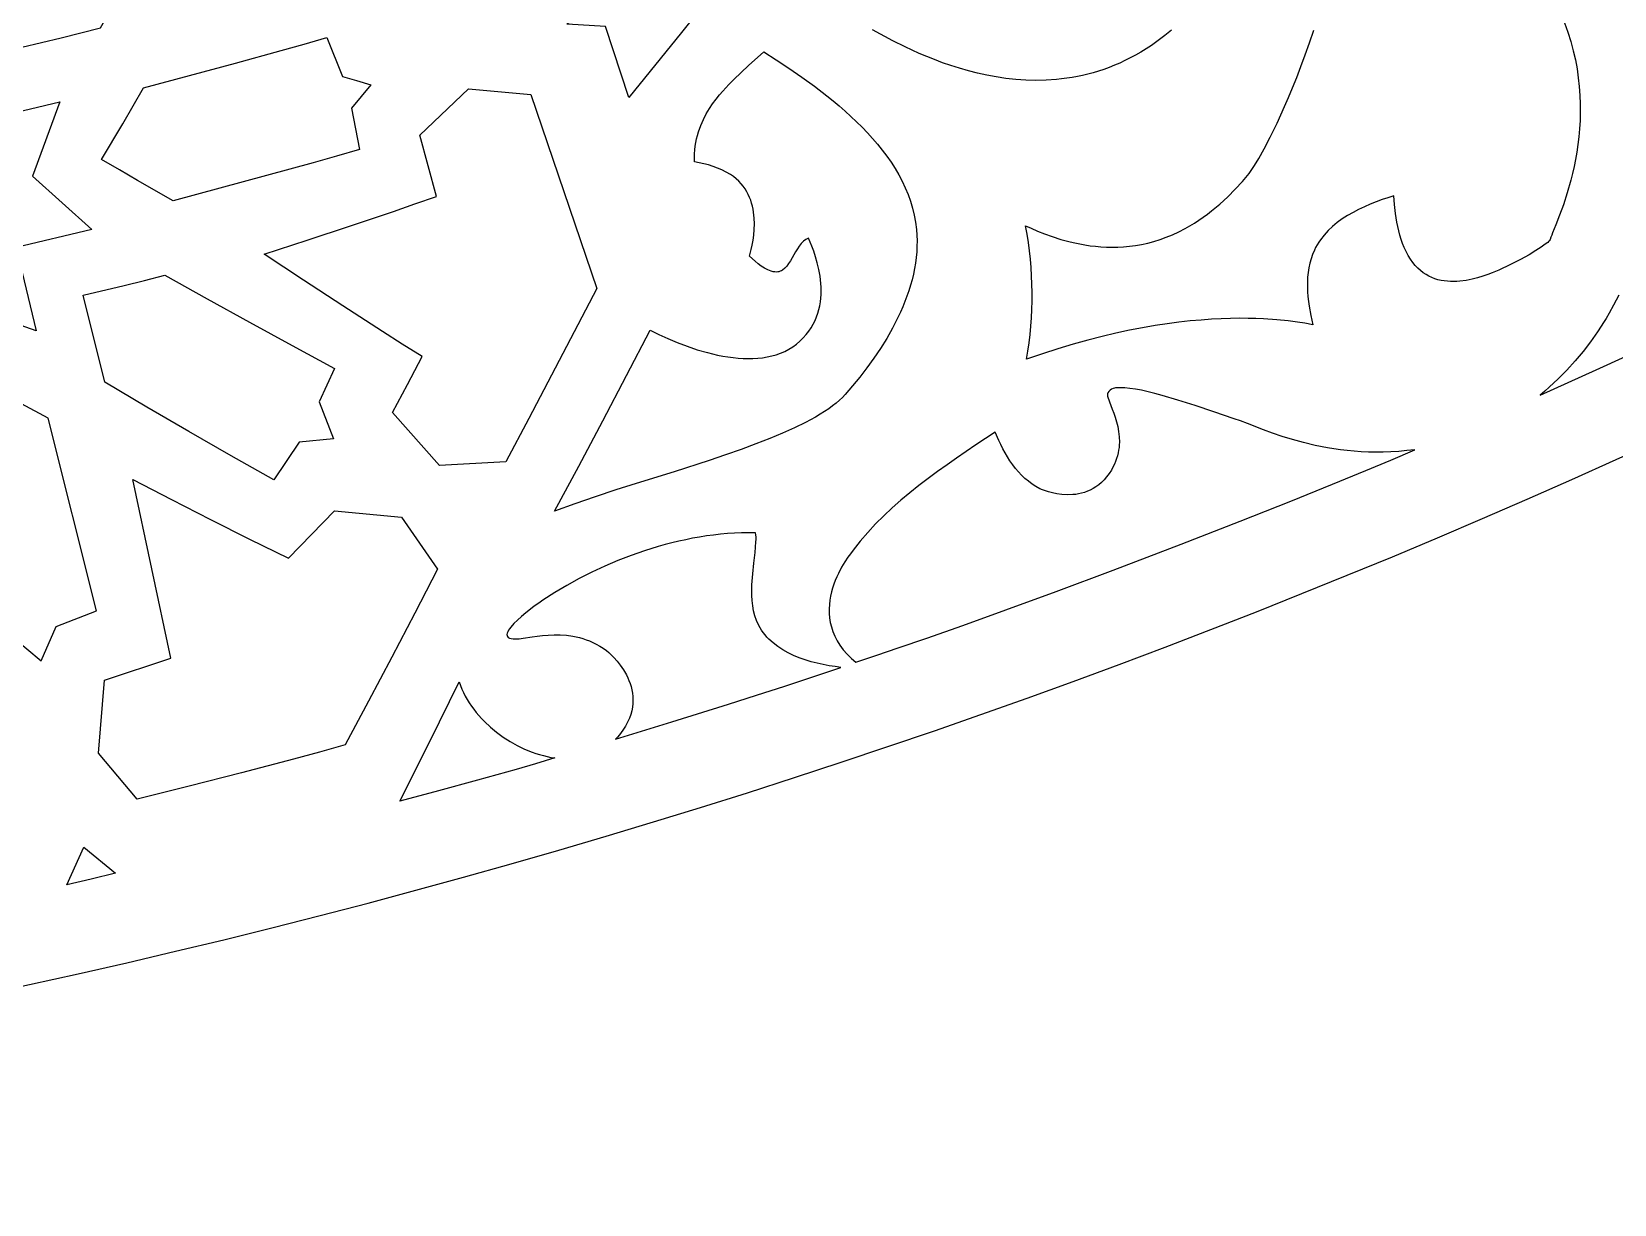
# Model space of a CAD drawing. Extents: x -540 to 540, y -540 to 540.
# Drawn here: x 98.4 to 189.2, y -462.1 to -394.8 of the extents above; entities that cross this region are included whole.
import ezdxf

# ---------------------------------------------------------------- set-up
doc = ezdxf.new("R2010")
doc.units = 0
doc.layers.add('LAYER_1', color=18, linetype='CONTINUOUS')
doc.layers.add('LAYER_2', color=174, linetype='CONTINUOUS')

msp = doc.modelspace()

# ---------------------------------------------------------------- linework, layer by layer
at = {"layer": 'LAYER_1'}
msp.add_lwpolyline([(0, 540, 0.4142135623730951), (-540, 5.68e-14, 0.4142135623730951), (0, -540, 0.4142135623730951), (540, 5.68e-14, 0.4142135623730951)], format="xyb", close=True, dxfattribs=at)
for points in [[(101.8333969116211, -381.2779541015625), (100.5618560189031, -383.6573955929146), (99.2714379833065, -386.0267538997698), (97.96164350061231, -388.3854436917986), (96.63197326660156, -390.7328796386719), (97.86255645751953, -395.708740234375), (100.1212260992164, -395.1686161061414), (101.2481472229636, -394.8890050942202), (102.3708343505859, -394.5932006835938), (103.7142460666841, -392.2311637455317), (105.0474214235827, -389.8633044263245), (106.3702088988902, -387.4896275497168), (107.6824569702148, -385.1101379394531), (106.0315704345703, -383.9084167480469), (105.6273651123047, -381.6571350097656), (103.996467590332, -382.4573974609375)], [(129.1417694091797, -394.3816375732422), (129.1285858154297, -394.3790893554688), (130.7928314208984, -392.9248962402344), (129.4269714355469, -388.8514404296875), (134.0504985193818, -389.9920009738047), (138.6798248291016, -391.1087951660156), (138.6767654418945, -391.1169128417969), (138.6842956542969, -391.1213989257812), (135.6882595696681, -394.8707572657554), (132.6734161376953, -398.6050109863281), (131.3255767822266, -394.5253601074219), (129.1327514648438, -394.3918151855469)], [(87.27436828613281, -405.6812896728516), (84.00595092773438, -402.4995422363281), (88.2865982055664, -401.6131896972656), (87.2333755493164, -396.8221130371094), (88.29850268161387, -397.2463132371121), (89.36741714093824, -397.661348447469), (91.51372528076172, -398.4720611572266), (94.63880157470703, -395.09033203125), (95.78142547607422, -399.8604736328125), (100.0320205688477, -398.83984375), (98.47229766845703, -403.10009765625), (100.170030507618, -404.6427771557273), (101.8704605102539, -406.1698913574219), (97.54175567626953, -407.2092895507812), (98.68437957763672, -411.9794311523438), (94.25575637817383, -410.4114379882812), (92.61959561363398, -412.1095039012341), (91.79456957947285, -412.9510603383791), (90.96240997314453, -413.7853088378906), (89.90918731689453, -408.9942321777344), (85.54986572265625, -409.8968811035156), (86.416733617119, -407.7955156049819)], [(102.4377212524414, -402.14794921875), (103.6513743181912, -400.1005843576798), (104.8449172973633, -398.0496826171875), (107.4772146095158, -397.3374585132898), (110.1105501644, -396.6287782725951), (112.7401414750968, -395.9069326504857), (114.0520385117129, -395.5358511824573), (115.3612060546875, -395.1552124023438), (116.2413787841797, -397.3868408203125), (117.0557533048781, -397.6284172637792), (117.873233795166, -397.8796081542969), (116.7753143310547, -399.212158203125), (117.2348785400391, -401.5732116699219), (115.9044410761832, -401.9600129949795), (114.5712320604865, -402.3371093207048), (111.898927937207, -403.0706724503015), (109.2228232974724, -403.7908720109974), (106.5477752685547, -404.5146789550781), (104.4873862139036, -403.3477489865694), (103.460420721849, -402.7541757746451)], [(139.5955200195312, -407.6997375488281), (139.6951263573512, -407.3058880781529), (139.7476942399851, -407.0596124988045), (139.7963257835934, -406.786343173794), (139.8366863770448, -406.4905102158803), (139.8644414092082, -406.1765437378223), (139.8752562689522, -405.8488738523788), (139.8647963451459, -405.5119306723086), (139.8287270266578, -405.1701443103706), (139.7997342784296, -404.9988193464384), (139.7627137023568, -404.8279448793237), (139.717123472048, -404.6580746731215), (139.6624217611118, -404.4897624919267), (139.5980667431567, -404.3235620998341), (139.5235165917914, -404.1600272609385), (139.4382294806245, -403.9997117393348), (139.3416635832645, -403.8431692991178), (139.2332770733202, -403.6909537043825), (139.1125281243999, -403.5436187192236), (138.9788749101125, -403.401718107736), (138.8317756040665, -403.2658056340147), (138.6706883798703, -403.1364350621544), (138.4950714111328, -403.01416015625), (138.2599447917895, -402.8742592881268), (138.0151075990321, -402.7511121707105), (137.7621571133364, -402.6432482599408), (137.5026906151776, -402.5491970117571), (137.2383053850314, -402.4674878820988), (136.970598703373, -402.3966503269056), (136.4316101074219, -402.2817077636719), (136.4308340023561, -402.0475145006078), (136.4396613978311, -401.8193127773364), (136.4575950745294, -401.5970632309208), (136.4841378131333, -401.3807264984232), (136.5187923943252, -401.1702632169067), (136.5610615987875, -400.9656340234339), (136.6104482072026, -400.7667995550677), (136.6664550002529, -400.5737204488707), (136.7963402629887, -400.2046708712355), (136.946739632454, -399.8581703870302), (137.1136753541078, -399.5339040927569), (137.2931696734096, -399.2315570849175), (137.4812448358182, -398.9508144600142), (137.673923086793, -398.6913613145487), (137.867226671793, -398.452882745023), (138.0571778362774, -398.2350638479392), (138.4111118855361, -397.8601454571053), (138.7039031982422, -397.5640869140625), (139.1167949579439, -397.1552433000716), (139.5408372964789, -396.7577379919567), (140.4083709716797, -395.9836730957031), (141.1267473722792, -396.4421427135559), (141.8556179006634, -396.9232842505209), (142.5878552736912, -397.4273291643105), (143.3163322082208, -397.9545089126372), (144.0339214211111, -398.5050549532133), (144.3864058559597, -398.78916266363), (144.7334956292204, -399.0791987437511), (145.0742998305006, -399.3751921257908), (145.4079275494074, -399.6771717419631), (145.7334878755483, -399.9851665244821), (146.0500898985307, -400.2992054055617), (146.3568427079617, -400.619317317416), (146.6528553934488, -400.9455311922591), (146.9372370445992, -401.277875962305), (147.2090967510202, -401.6163805597678), (147.4675436023193, -401.9610739168614), (147.7116866881037, -402.3119849658001), (147.9406350979807, -402.6691426387978), (148.1534979215576, -403.0325758680685), (148.3493842484419, -403.4023135858263), (148.5274031682407, -403.7783847242854), (148.6866637705614, -404.1608182156596), (148.8262751450114, -404.5496429921629), (148.9453463811979, -404.9448879860097), (149.0429865687283, -405.3465821294137), (149.1183047972099, -405.7547543545891), (149.17041015625, -406.16943359375), (149.1941027856822, -406.4903052273735), (149.2037586702326, -406.8113049122209), (149.1998036204462, -407.1322578951559), (149.1826634468683, -407.4529894230425), (149.152763960044, -407.773324742744), (149.1105309705184, -408.0930891011242), (149.0563902888367, -408.412107745047), (148.990767725544, -408.7302059213758), (148.9140890911856, -409.0472088769745), (148.8267801963065, -409.3629418587067), (148.7292668514519, -409.6772301134361), (148.6219748671669, -409.9898988880263), (148.5053300539968, -410.3007734293412), (148.3797582224866, -410.6096789842444), (148.2456851831815, -410.9164407995995), (148.1035367466266, -411.2208841222703), (147.9537387233671, -411.5228341991203), (147.7967169239482, -411.8221162770135), (147.4627052388126, -412.4119774233837), (147.104908175581, -412.9890695362903), (146.7267322186146, -413.5519945906428), (146.3315838522746, -414.0993545613509), (145.9228695609222, -414.6297514233239), (145.5039958289186, -415.1417871514715), (145.078369140625, -415.6340637207031), (144.9216701642728, -415.8004852197129), (144.7488194139302, -415.9651885438307), (144.5600284785832, -416.128300782668), (144.355508947218, -416.2899490258364), (144.1354724088205, -416.4502603629476), (143.900130452377, -416.6093618836131), (143.6496946668736, -416.7673806774444), (143.3843766412963, -416.9244438340531), (142.8099402258644, -417.2362115940495), (142.1785139179703, -417.5456818804946), (141.4917904295027, -417.8538714102812), (140.7514624723504, -418.161796900302), (139.9592227584023, -418.4704750674495), (139.1167639995471, -418.7809226286165), (138.2257789076736, -419.0941563006955), (137.2879601946707, -419.4111928005794), (135.2785927528317, -420.0607411513321), (133.1022033691406, -420.7377014160156), (131.920970608457, -421.1093664565883), (130.7448763536796, -421.497408010419), (129.5747428173261, -421.9029580224191), (128.4113922119141, -422.3271484375), (129.7987486262255, -419.7399216790254), (131.1750319217908, -417.1467530220762), (132.539185303824, -414.5471939380732), (133.8901519775391, -411.9407958984375), (134.38470804197, -412.185480449979), (134.9067869595114, -412.4244810391672), (135.4517103815132, -412.6531492979977), (136.0147999593255, -412.8668368584659), (136.5913773442983, -413.0608953525675), (137.1767641877816, -413.2306764122978), (137.4712991725116, -413.3050102892724), (137.7662821411254, -413.3715316696525), (138.0611283000419, -413.4296595074377), (138.3552528556798, -413.4788127566272), (138.6480710144578, -413.5184103712205), (138.9389979827947, -413.5478713052172), (139.2274489671092, -413.5666145126166), (139.5128391738202, -413.5740589474182), (139.7945838093462, -413.5696235636214), (140.0720980801062, -413.5527273152256), (140.3447971925188, -413.5227891562303), (140.6120963530028, -413.479228040635), (140.8734107679769, -413.4214629224391), (141.12815564386, -413.348912755642), (141.3757461870707, -413.260996494243), (141.6155976040278, -413.1571330922419), (141.8471251011501, -413.0367415036379), (142.0697438848563, -412.8992406824304), (142.2828691615651, -412.7440495826191), (142.4859161376953, -412.5705871582031), (142.6738035672458, -412.3852962987623), (142.843204584744, -412.1945653643944), (142.9948557471643, -411.99894224219), (143.1294936114812, -411.7989748192393), (143.2478547346691, -411.595210982633), (143.3506756737025, -411.3881986194615), (143.4386929855559, -411.1784856168152), (143.5126432272036, -410.9666198617846), (143.5732629556201, -410.7531492414602), (143.62128872778, -410.5386216429322), (143.6574571006576, -410.3235849532913), (143.6825046312273, -410.108587059628), (143.6971678764637, -409.8941758490326), (143.7021833933412, -409.6808992085957), (143.6982877388342, -409.4693050254076), (143.6862174699172, -409.2599411865588), (143.6404993167509, -408.850096090241), (143.5709213896379, -408.4557470163659), (143.4833761443738, -408.0812770616573), (143.3837560367542, -407.7310693228387), (143.2779535225747, -407.4095068966338), (143.1718610576309, -407.1209728797662), (142.9823760986328, -406.6605224609375), (142.9046270570288, -406.6960147098328), (142.8305630893842, -406.7389993244676), (142.6924625620881, -406.8451001240131), (142.5660188889738, -406.9741338056893), (142.4491764422707, -407.1214093156115), (142.3398795942082, -407.2822355998949), (142.2360727170156, -407.4519216046548), (142.0367063641577, -407.7991085600655), (141.9370356329512, -407.9672274029468), (141.8346323615321, -408.1254417507658), (141.7274409221298, -408.2690605496379), (141.6134056869737, -408.3933927456782), (141.4904710282931, -408.4937472850021), (141.4250240314528, -408.5334669790564), (141.3565813183175, -408.5654331137249), (141.2848859354157, -408.5890593072718), (141.2096809292761, -408.6037591779618), (141.1307093464275, -408.6089463440591), (141.0477142333984, -408.6040344238281), (140.9427302182951, -408.5869546499325), (140.8400541902518, -408.5615048197212), (140.6412731780635, -408.4881620351028), (140.4506653622706, -408.3893401594761), (140.2675249083101, -408.2703732823442), (140.0911459816189, -408.1365954932103), (139.920822747634, -407.9933408815776)], [(120.8238220214844, -413.4591064453125), (119.6777902377149, -412.7435385592858), (118.5368092242481, -412.0199402152766), (116.2670262328333, -410.5534887648904), (114.0085264964618, -409.0694253173128), (111.7553634643555, -407.5774230957031), (114.2339378289099, -406.7767607650727), (116.7084011665592, -405.9632433343739), (119.1763030047911, -405.1303463629531), (120.4070275889656, -404.7045916617676), (121.6351928710938, -404.2715454101562), (120.6910400390625, -400.7483520507812), (123.4708251953125, -398.1054077148438), (127.053337097168, -398.4334411621094), (130.8355102539062, -409.5447387695312), (129.5448270301572, -412.0405578287834), (128.2434794610501, -414.5308614779229), (126.9316344557295, -417.0156526009915), (125.6094589233398, -419.4949340820312), (121.805305480957, -419.7074890136719), (119.1279907226562, -416.6612243652344), (119.9837783546278, -415.0642999470159), (120.4068041141535, -414.263264687511)], [(112.3175506591797, -420.5317993164062), (109.8743486041498, -419.1571408110628), (107.4420678631987, -417.7630647214083), (105.0212628036853, -416.3491734951707), (102.6124877929688, -414.9150695800781), (101.3819122314453, -409.9392395019531), (103.7218091792828, -409.3796741687016), (104.8892594269288, -409.0900101538974), (106.0523147583008, -408.7835388183594), (108.4811126907016, -410.1395903542226), (110.9156633901943, -411.4853372671517), (113.3558223359961, -412.8208908272667), (115.8014450073242, -414.1463623046875), (114.9072418212891, -416.0443725585938), (115.7353820800781, -418.1796569824219), (113.7606048583984, -418.3658142089844)], [(98.9619026184082, -430.9029998779297), (99.82891082763672, -428.9377746582031), (102.1330337524414, -428.032958984375), (99.37889099121094, -416.9801635742188), (95.26327514648438, -414.7983703613281), (93.90238172074197, -416.7044015381326), (93.21552431539675, -417.6522133516496), (92.52061462402344, -418.5939331054688), (94.86488342285156, -429.7405395507812), (96.0982329918029, -429.6487484247703), (97.33002471923828, -429.537841796875)], [(177.7619323730469, -418.7976684570312), (177.2939712314428, -418.8528131168794), (176.8350491375115, -418.8940783333766), (176.3851913472007, -418.9221380972439), (175.9444231164582, -418.9376663992025), (175.5127697012317, -418.9413372299734), (175.0902563574691, -418.9338245802775), (174.676908341118, -418.9158024408359), (174.2727509081261, -418.8879448023697), (173.8778093144413, -418.8509256555999), (173.4921088160114, -418.8054189912475), (173.115674668784, -418.7520988000335), (172.748532128707, -418.6916390726792), (172.0422228937949, -418.551996972433), (171.3733831588573, -418.3918846162774), (170.7422149714761, -418.2166939299805), (170.1489203792335, -418.0318168393106), (169.5937014297114, -417.8426452700361), (169.0767601704919, -417.6545711479253), (168.158518913289, -417.3032829482677), (167.7576230104697, -417.1508527222576), (167.3958129882812, -417.0210876464844), (166.2314861792302, -416.6253612105033), (165.1539010840623, -416.2657781832522), (164.1643734559389, -415.949288174079), (163.2642190480215, -415.6828407923318), (162.8480679745031, -415.5705548396641), (162.4547536134716, -415.4733856473584), (162.0844404340724, -415.3922019165833), (161.7372929054505, -415.3278723485071), (161.4134754967512, -415.2812656442985), (161.1131526771197, -415.2532505051258), (160.8364889157011, -415.2446956321577), (160.5836486816406, -415.2564697265625), (160.5260981592296, -415.2677361636883), (160.4500106507991, -415.2931393464615), (160.3648129724546, -415.3325817551043), (160.2799319403011, -415.385965869839), (160.2047943704439, -415.4531941708877), (160.1488270789884, -415.5341691384727), (160.1309781676942, -415.5797811472858), (160.1214568820398, -415.6287932528163), (160.1214415740384, -415.681193265092), (160.1321105957031, -415.7369689941406), (160.2456927063838, -416.060836918118), (160.4036576865307, -416.4654987501013), (160.488475330925, -416.6946277771599), (160.5714185866108, -416.9397557558976), (160.6481640848966, -417.1994828445402), (160.7143884570907, -417.4724092013136), (160.7657683345015, -417.7571349844437), (160.7979803484372, -418.0522603521563), (160.8067011302063, -418.3563854626772), (160.8009012563122, -418.5113854709364), (160.7876073111171, -418.6681104742323), (160.7662788735344, -418.8263854923434), (160.7363755224779, -418.9860355450476), (160.6973568368609, -419.1468856521234), (160.648682395597, -419.3087608333489), (160.5898117775998, -419.4714861085023), (160.5202045617828, -419.6348864973618), (160.4393203270596, -419.7987870197059), (160.3466186523438, -419.9630126953125), (160.213320338443, -420.1689930254611), (160.0735995350621, -420.355462056616), (159.9281303310293, -420.5232579621025), (159.7775868151726, -420.6732189152461), (159.6226430763204, -420.8061830893716), (159.4639732033008, -420.9229886578046), (159.3022512849418, -421.02447379387), (159.1381514100718, -421.1114766708931), (158.9723476675188, -421.1848354621992), (158.805514146111, -421.2453883411135), (158.6383249346766, -421.2939734809613), (158.4714541220438, -421.3314290550676), (158.3055757970407, -421.3585932367578), (158.1413640484954, -421.376304199357), (157.8206366360912, -421.3867191605835), (157.5146645954564, -421.369379325349), (157.2288406372165, -421.3309900802551), (156.9685574719967, -421.2782568119036), (156.7392078104224, -421.2178849068962), (156.3948798407113, -421.1010467333211), (156.2389984130859, -421.0341186523438), (156.013546031743, -420.9086889105313), (155.7973144427529, -420.7676536460704), (155.590212793501, -420.6121371440001), (155.3921502313724, -420.44326368936), (155.2030359037525, -420.262157567189), (155.0227789580264, -420.0699430625266), (154.8512885415795, -419.8677444604119), (154.6884738017971, -419.656686045884), (154.5342438860643, -419.4378921039824), (154.3885079417665, -419.2124869197463), (154.2511751162888, -418.9815947782147), (154.1221545570166, -418.7463399644271), (154.0013554113352, -418.5078467634225), (153.8886868266296, -418.2672394602404), (153.6873779296875, -417.7841796875), (152.581414910377, -418.5244718388028), (151.4740258904432, -419.2762349946215), (150.9239082320398, -419.659407995754), (150.3783679956372, -420.0490365038513), (149.8390498219542, -420.4463164375252), (149.3075983517098, -420.8524437153876), (148.7856582256227, -421.2686142560503), (148.2748740844119, -421.6960239781253), (147.7768905687962, -422.1358688002246), (147.2933523194945, -422.5893446409598), (146.8259039772256, -423.0576474189431), (146.3761901827084, -423.5419730527863), (145.9458555766618, -424.0435174611013), (145.5365447998047, -424.5634765625), (145.3784932010263, -424.768408806807), (145.2345857838406, -424.9693883171539), (145.0639625254816, -425.2284192036822), (144.8790273539676, -425.5397833044312), (144.6921841973167, -425.89776245744), (144.6019233520707, -426.0924457529292), (144.5158369835474, -426.2966385007481), (144.435475582749, -426.5096259306516), (144.3623896406779, -426.7306932723947), (144.2981296483362, -426.9591257557321), (144.2442460967263, -427.194208610419), (144.2022894768505, -427.4352270662102), (144.1738102797111, -427.6814663528605), (144.1603589963103, -427.932211700125), (144.1634861176504, -428.1867483377584), (144.1847421347337, -428.4443614955157), (144.2256775385625, -428.7043364031519), (144.2878428201391, -428.9659582904218), (144.3727884704658, -429.2285123870804), (144.4820649805447, -429.4912839228826), (144.6172228413784, -429.7535581275832), (144.7798125439689, -430.0146202309373), (144.9713845793186, -430.2737554626996), (145.1934894384298, -430.5302490526251), (145.4476776123047, -430.7833862304688), (145.68603515625, -430.9916076660156), (146.8959718936359, -430.58858336109), (148.1269707909506, -430.1716767549999), (149.772564461016, -429.6036857778459), (151.8306837190843, -428.8789943781438), (154.2992593804077, -427.9919865044093), (157.1762222602382, -426.9370461051582), (160.4595031738281, -425.7085571289062), (164.3486151486956, -424.2238366294547), (167.7390774252682, -422.9025362683544), (170.6335993776985, -421.7516401786394), (173.0348903801387, -420.7781324933435), (174.9456598067413, -419.9889973455007), (176.3686170316586, -419.3912188681451)], [(106.4086532592773, -430.7549133300781), (104.2305145263672, -420.5009155273438), (106.4483371821425, -421.6586019378809), (108.6754323570729, -422.7985199534488), (110.9114052102784, -423.9209376358469), (113.1558609008789, -425.026123046875), (115.7915725708008, -422.297607421875), (119.6333541870117, -422.6635131835938), (121.6957244873047, -425.6420593261719), (120.3906471394329, -428.1726067797296), (119.074584130028, -430.6974880703136), (117.7477202207702, -433.2167115684166), (116.4102401733398, -435.7302856445312), (114.9237635291988, -436.1433430819981), (113.4346422257205, -436.5467959314121), (110.449927038026, -437.3298964961686), (107.4590174048049, -438.0896045989736), (104.4648361206055, -438.8359375), (102.2515487670898, -436.2046203613281), (102.6005249023438, -432.0209045410156)], [(144.8350372314453, -431.2829895019531), (144.5020073164401, -431.2419328072251), (144.1622043809527, -431.1893842199427), (143.8181830562598, -431.12467592245), (143.4724979736382, -431.0471400970915), (143.1277037643643, -430.9561089262115), (142.7863550597149, -430.8509145921541), (142.4510064909667, -430.7308892772638), (142.1242126893964, -430.5953651638849), (141.8085282862805, -430.4436744343616), (141.506507912896, -430.2751492710382), (141.2207062005192, -430.0891218562591), (140.9536777804271, -429.8849243723686), (140.7079772838962, -429.661889001711), (140.5939233292401, -429.543098415827), (140.4861593422031, -429.4193479266305), (140.3850046516948, -429.2905540569142), (140.2907785866247, -429.1566333294714), (140.2038004759024, -429.017502267095), (140.1243896484375, -428.8730773925781), (140.0014029635232, -428.6027072010048), (139.9043917303695, -428.3248515292098), (139.8310204175052, -428.04028906333), (139.7789534934596, -427.7497984895023), (139.7458554267617, -427.4541584938638), (139.7293906859405, -427.1541477625515), (139.7272237395252, -426.8505449817022), (139.7370190560447, -426.5441288374531), (139.7831543520045, -425.925971203303), (139.8491123220527, -425.3059043491969), (139.9162087144216, -424.6901577642306), (139.9657592773438, -424.0849609375), (139.9706402411584, -423.952971645031), (139.9686099557728, -423.820612101994), (139.9574448279989, -423.6890030265147), (139.9349212646484, -423.5592651367188), (139.5350709414594, -423.5589086943216), (139.1347506258165, -423.5679108832697), (138.7341296054075, -423.5861174704027), (138.3333771679202, -423.6133742225604), (137.9326626010422, -423.6495269065825), (137.5321551924613, -423.6944212893088), (137.1320242298653, -423.747903137579), (136.7324390009419, -423.8098182182328), (136.3335687933788, -423.88001229811), (135.9355828948638, -423.9583311440504), (135.5386505930846, -424.0446205228936), (135.1429411757289, -424.1387262014795), (134.7486239304846, -424.2404939466476), (134.3558681450392, -424.3497695252379), (133.5757181042966, -424.5902272500437), (132.8038453550029, -424.8588655106147), (132.0416041986602, -425.1544504416689), (131.2903489367703, -425.4757481779241), (130.551433870835, -425.8215248540984), (129.8262133023565, -426.1905466049095), (129.1160415328364, -426.5815795650756), (128.4222728637768, -426.9933898693143), (127.7462615966797, -427.4247436523438), (127.5871706504164, -427.5359119665653), (127.2293873665517, -427.7976824861749), (126.7671923975601, -428.1586128019757), (126.52640323504, -428.3601871305736), (126.2948663959161, -428.5672605047706), (126.0843669617476, -428.7734026234168), (125.906690014094, -428.9721831853627), (125.8338428106975, -429.0668034134638), (125.7736206345145, -429.1571718894587), (125.7274966207399, -429.2424848257037), (125.6969439045685, -429.3219384345551), (125.6834356211953, -429.3947289283693), (125.6884449058151, -429.4600525195024), (125.713444893623, -429.5171054203108), (125.7599087198139, -429.5650838431509), (125.8293095195825, -429.6031840003789), (125.923120428124, -429.630602104351), (126.042814580633, -429.6465343674237), (126.1898651123047, -429.6501770019531), (126.3840073325364, -429.6384208415078), (126.6051202718225, -429.6123928387665), (127.1200514509124, -429.5358562196501), (127.4097662623936, -429.4945150599017), (127.7182449362837, -429.4572369711112), (128.0434357584216, -429.428605681592), (128.3832870146458, -429.4132049196576), (128.735746990795, -429.4156184136212), (129.0987639727079, -429.4404298917965), (129.4702862462231, -429.4922230824967), (129.6585957066562, -429.5296702351417), (129.8482620971794, -429.5755817140355), (130.0390289535225, -429.6305304852173), (130.2306398114152, -429.6950895147261), (130.4228382065876, -429.7698317686013), (130.6153676747695, -429.8553302128821), (130.8079717516905, -429.9521578136075), (131.0003939730807, -430.0608875368168), (131.1923778746697, -430.1820923485491), (131.3836669921875, -430.3163452148438), (131.5288794028222, -430.4389362439969), (131.6608898384779, -430.5628342532826), (131.8197479585152, -430.7254675984601), (131.9958874110509, -430.9245865340936), (132.1797418442023, -431.1579413147477), (132.3617449060862, -431.4232821949864), (132.5323302448197, -431.7183594293743), (132.6103517830416, -431.8763461339256), (132.6819315085197, -432.0409232724757), (132.7458736272688, -432.2118096268451), (132.8009823453033, -432.3887239788546), (132.8460618686381, -432.5713851103246), (132.8799164032875, -432.7595118030757), (132.9013501552664, -432.9528228389283), (132.9091673305893, -433.151036999703), (132.9021721352709, -433.3538730672204), (132.8791687753257, -433.5610498233011), (132.8389614567684, -433.7722860497655), (132.7803543856137, -433.9873005284342), (132.7021517678761, -434.2058120411276), (132.6031578095703, -434.4275393696665), (132.4821767167109, -434.6522012958712), (132.3380126953125, -434.8795166015625), (132.2384020677578, -435.019510807443), (132.1327804179144, -435.1552827170346), (132.0205830122389, -435.2855186758237), (131.9012451171875, -435.4089050292969), (135.1448204212342, -434.4090448503198), (138.3846309106404, -433.3966977801088), (140.0017243331278, -432.881814046413), (141.6161965318846, -432.3589754526558), (143.2274875002205, -431.8265709530862)], [(119.5393142700195, -438.9596557617188), (121.251689248435, -435.5421713633779), (122.9452514648438, -432.1153259277344), (123.0186249149562, -432.3219708564346), (123.1016624978564, -432.5260515534696), (123.1940286057497, -432.7273710657727), (123.2953876308417, -432.9257324402772), (123.4054039653379, -433.1209387239163), (123.5237420014436, -433.3127929636233), (123.6500661313644, -433.5010982063316), (123.7840407473058, -433.6856574989744), (123.9253302414733, -433.8662738884849), (124.0735990060722, -434.0427504217965), (124.2285114333082, -434.2148901458426), (124.3897319153866, -434.3824961075562), (124.7297546128929, -434.7033189317195), (125.0909822362348, -435.003643269753), (125.4707299230561, -435.2818934971227), (125.8663128110008, -435.5364939892951), (126.2750460377126, -435.7658691217364), (126.6942447408354, -435.9684432699129), (127.1212240580129, -436.1426408092909), (127.3367924273859, -436.2186059680137), (127.5532991268891, -436.2868861153367), (127.7704085487278, -436.3472842981932), (127.9877850851076, -436.3996035635166), (128.2050931282341, -436.44364695824), (128.4219970703125, -436.4792175292969), (127.3183354457404, -436.8120562908514), (126.2114791167021, -437.1340590101669), (123.9907581967509, -437.7542089879861), (121.7649860135073, -438.3569727945662)], [(100.446159362793, -443.7580871582031), (101.414176940918, -441.5940551757812), (101.4170837402344, -441.5933532714844), (101.4199905395508, -441.5926513671875), (103.2288513183594, -443.0898742675781), (101.8375053405762, -443.4239807128906)]]:
    msp.add_lwpolyline(points, close=True, dxfattribs=at)
for points in [[(163.7965839125776, -394.7377754340699), (163.4229511776318, -395.0419290148205), (163.0385779705674, -395.3327581436544), (162.6432800292969, -395.6097412109375), (162.3418864200398, -395.8065016047605), (162.0397527458864, -395.9916165095373), (161.7369939869326, -396.1653256695472), (161.4337251232743, -396.3278688290697), (161.1300611350077, -396.479485732384), (160.8261170022287, -396.6204161237694), (160.5220077050334, -396.7508997475052), (160.2178482235177, -396.8711763478709), (159.9137535377776, -396.9814856691457), (159.6098386279092, -397.082067455609), (159.3062184740085, -397.17316145154), (159.0030080561715, -397.2550074012181), (158.7003223544941, -397.3278450489225), (158.3982763490724, -397.3919141389329), (158.0969850200025, -397.4474544155282), (157.7965633473802, -397.4947056229879), (157.4971263113017, -397.5339075055913), (157.1987888918629, -397.5652998076178), (156.6058728232885, -397.6056146470572), (156.018734982425, -397.6175680955406), (155.4382952100407, -397.6030781073027), (154.8654733469036, -397.5640626365781), (154.3011892337816, -397.5024396376012), (153.7463627114429, -397.4201270646069), (153.2019136206555, -397.3190428718296), (152.6687618021875, -397.2011050135039), (152.147827096807, -397.0682314438645), (151.6400293452821, -396.922340117146), (151.1462883883807, -396.7653489875829), (150.667524066871, -396.5991760094099), (150.204656221521, -396.4257391368615), (149.7586046930988, -396.2469563241722), (149.3302893223726, -396.0647455255769), (148.5305464170798, -395.6977117876061), (147.8127862317873, -395.3399815568257), (146.6526489257812, -394.7138061523438)], [(186.3370827627035, -394.3117166725534), (186.5301045761921, -394.8491819210411), (186.6972528874653, -395.3828057421523), (186.8396820974372, -395.9120482579121), (186.9585466070219, -396.4363695903459), (187.0550008171335, -396.9552298614789), (187.1301991286862, -397.4680891933365), (187.1852959425939, -397.9744077079438), (187.2214456597709, -398.473645527326), (187.2398026811311, -398.9652627735087), (187.2415214075887, -399.4487195685169), (187.2277562400579, -399.9234760343759), (187.1996615794525, -400.3889922931111), (187.1583918266869, -400.8447284667477), (187.105101382675, -401.2901446773109), (187.0409446483309, -401.724701046826), (186.9670760245689, -402.1478576973184), (186.8846499123028, -402.5590747508131), (186.7948207124468, -402.9578123293356), (186.6987428259151, -403.3435305549111), (186.4924585964808, -404.0737494353223), (186.2750324313124, -404.7454123682486), (186.0556995377229, -405.3542003298924), (185.8436951230249, -405.8957942964556), (185.6482543945312, -406.3658752441406), (185.6023611484636, -406.4897380124056), (185.5595700728297, -406.6156851978833), (185.5085584444235, -406.7365928239701), (185.4764315719289, -406.7929305595533), (185.4380035400391, -406.8453369140625), (185.373149399999, -406.9054141309653), (185.2298782987025, -407.0186239048991), (185.0056153151176, -407.1792489771086), (184.6977855282128, -407.3815720888388), (184.3038140169562, -407.6198759813342), (183.821125860316, -407.8884433958396), (183.2471461372604, -408.1815570735997), (182.5792999267578, -408.4934997558594), (182.1880673825661, -408.6599745105601), (181.9391021760929, -408.7556087474399), (181.6605478804206, -408.8521350073548), (181.3568871458381, -408.9440238778167), (181.0326026226348, -409.0257459463372), (180.6921769610998, -409.0917718004281), (180.3400928115224, -409.136572027601), (180.1610796319331, -409.1492845896906), (179.9808328241917, -409.1546172153677), (179.7999127195842, -409.1518787280711), (179.6188796493969, -409.1403779512398), (179.4382939449159, -409.1194237083129), (179.2587159374273, -409.0883248227292), (179.0807059582173, -409.0463901179278), (178.904824338572, -408.9929284173475), (178.7316314097776, -408.9272485444273), (178.5616875031202, -408.8486593226063), (178.3955529498861, -408.7564695753234), (178.2337880813612, -408.6499881260175), (178.0769532288318, -408.5285237981276), (177.9256087235841, -408.3913854150927), (177.7803148969041, -408.2378818003518), (177.6416320800781, -408.0673217773438), (177.4987863959798, -407.8641317123916), (177.3694831810198, -407.6526580639406), (177.2529387123247, -407.43364417962), (177.1483692670215, -407.2078334070591), (177.0549911222367, -406.975969093887), (176.9720205550972, -406.7387945877331), (176.8986738427296, -406.4970532362266), (176.8341672622606, -406.2514883869967), (176.7285396055258, -405.7518615858837), (176.6488678019066, -405.2458609654282), (176.5888820684168, -404.739433306664), (176.5423126220703, -404.238525390625), (176.2095247860811, -404.3421972989669), (175.8728543016892, -404.455465610393), (175.5345113970624, -404.5788679503615), (175.1967063003685, -404.7129419443306), (174.8616492397755, -404.8582252177584), (174.5315504434512, -405.0152553961032), (174.2086201395634, -405.184570104823), (173.8950685562799, -405.3667069693761), (173.5931059217688, -405.5622036152206), (173.3049424641977, -405.7715976678149), (173.0327884117347, -405.995426752617), (172.7788539925475, -406.2342284950851), (172.5453494348039, -406.4885405206774), (172.3344849666719, -406.758900454852), (172.2382334625127, -406.9002663956135), (172.1484708163194, -407.0458459230673), (172.0654733066128, -407.1957062403958), (171.9895172119141, -407.3499145507812), (171.88588979363, -407.5964518706688), (171.7993028866165, -407.849414768704), (171.7289146196163, -408.1080326237377), (171.6738831213722, -408.3715348146206), (171.6333665206269, -408.6391507202034), (171.6065229461232, -408.9101097193368), (171.5925105266038, -409.1836411908718), (171.5904873908114, -409.4589745136589), (171.5996116674888, -409.7353390665489), (171.6190414853786, -410.0119642283926), (171.6479349732237, -410.2880793780408), (171.6854502597668, -410.5629138943442), (171.7829787439177, -411.1056585423196), (171.9048919677734, -411.634033203125), (171.4477651320685, -411.5481385815092), (171.0328193964768, -411.4806575991207), (170.4967717721564, -411.4091808520379), (169.8419870014302, -411.3429783525305), (169.0708298266212, -411.291320112868), (168.6423505696616, -411.2738419693129), (168.1856649900524, -411.2634761453201), (167.701068680584, -411.2613813924234), (167.1888572340468, -411.2687164621564), (166.6493262432312, -411.2866401060529), (166.0827713009275, -411.3163110756465), (165.4894879999261, -411.3588881224709), (164.8697719330174, -411.41552999806), (164.2239186929918, -411.4873954539473), (163.5522238726396, -411.5756432416666), (162.8549830647512, -411.6814321127515), (162.132491862117, -411.8059208187358), (161.3850458575273, -411.9502681111532), (160.6129406437726, -412.1156327415372), (159.8164718136432, -412.3031734614218), (158.9959349599295, -412.5140490223405), (158.1516256754219, -412.7494181758271), (157.2838395529106, -413.0104396734154), (156.3928721851863, -413.2982722666388), (155.4790191650391, -413.6140747070312), (155.5573591694529, -413.1417086300739), (155.624913432508, -412.6668060110194), (155.6816722287158, -412.1897394343538), (155.7276258325879, -411.7108814845636), (155.7627645186356, -411.2306047461348), (155.7870785613704, -410.7492818035536), (155.8005582353036, -410.2672852413062), (155.8031938149468, -409.7849876438789), (155.7949755748114, -409.3027615957579), (155.7758937894089, -408.8209796814294), (155.7459387332506, -408.3400144853796), (155.705100680848, -407.8602385920947), (155.6533699067126, -407.3820245860608), (155.5907366853557, -406.9057450517643), (155.5171912912888, -406.4317725736913), (155.4327239990234, -405.9604797363281), (155.7444841174309, -406.1005140183211), (156.1052717932805, -406.2545524649503), (156.5120190132868, -406.4158587072379), (156.9616577641641, -406.5776963762061), (157.4511200326268, -406.7333291028768), (157.9773378053895, -406.8760205182722), (158.2532712517315, -406.9404081189361), (158.5372430691664, -406.9990342534145), (158.8288697560334, -407.0510568755851), (159.127767810672, -407.0956339393258), (159.4335537314213, -407.1319233985142), (159.7458440166207, -407.1590832070282), (160.0642551646095, -407.1762713187454), (160.388403673727, -407.1826456875438), (160.7179060423124, -407.177364267301), (161.0523787687052, -407.1595850118946), (161.3914383512445, -407.1284658752028), (161.7347012882697, -407.083164811103), (162.0817840781201, -407.0228397734731), (162.432303219135, -406.9466487161909), (162.7858752096537, -406.8537495931341), (163.1421165480155, -406.7433003581805), (163.5006437325597, -406.6144589652078), (163.8610732616256, -406.4663833680938), (164.2230216335525, -406.2982315207163), (164.5861053466797, -406.1091613769531), (164.8493623352641, -405.9591558381333), (165.1082783199393, -405.8011506006542), (165.3628233848631, -405.6355041479132), (165.6129676141932, -405.4625749633074), (165.8586810920872, -405.2827215302339), (166.0999339027028, -405.0963023320899), (166.5689378587298, -404.7052005741788), (167.0197401555356, -404.2921375567512), (167.4521014663819, -403.8599811469842), (167.8657824645303, -403.4115992120551), (168.2605438232422, -402.9498596191406), (168.3756539058155, -402.7916964928364), (168.5598768290714, -402.5062793426799), (168.8065035441887, -402.0921048625055), (169.1088250023464, -401.5476697461473), (169.4601321547233, -400.8714706874398), (169.8537159524985, -400.0620043802172), (170.282867346851, -399.1177675183138), (170.5086843149871, -398.59464034618), (170.7408772889596, -398.0372567955638), (170.9786076376658, -397.4454289531946), (171.2210367300032, -396.8189689058015), (171.4673259348692, -396.1576887401141), (171.716636621161, -395.4614005428614), (171.968130157776, -394.7299164007728)], [(189.4497771966582, -409.9256059182238), (189.1550105484739, -410.5116193251434), (188.9051537461398, -410.9613505951496), (188.7182481711698, -411.2720909450861), (188.6123352050781, -411.4411315917969), (188.234037911133, -412.0319985870391), (187.8300654053616, -412.6078805216463), (187.4016084048481, -413.1673586636415), (186.9498576266769, -413.7090142810473), (186.4760037879324, -414.2314286418867), (185.9812376056988, -414.7331830141824), (185.4667497970604, -415.2128586659574), (185.2024823819283, -415.4439736179067), (184.9337310791016, -415.6690368652344), (188.1550701626363, -414.2130496403173), (191.3807730665896, -412.7409980711935)]]:
    msp.add_lwpolyline(points, dxfattribs=at)
at = {"layer": 'LAYER_2'}
msp.add_lwpolyline([(460, 0, 0.414213562373095), (0, 460, 0.4142135623730991), (-460, -3.0695e-12, 0.4142135623730954), (0, -460, 0.4142135623730951)], format="xyb", close=True, dxfattribs=at)

doc.saveas('drawing.dxf')
